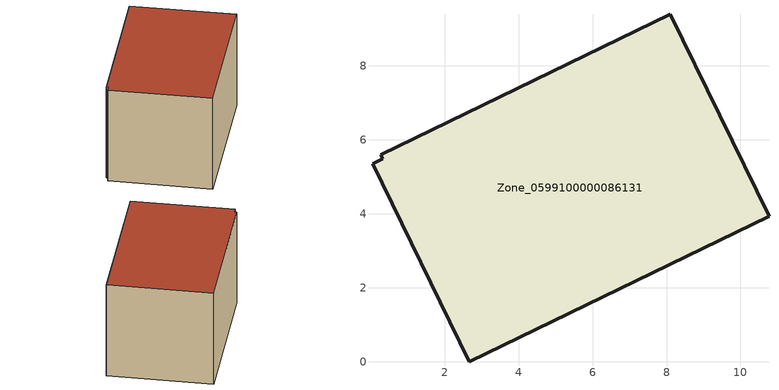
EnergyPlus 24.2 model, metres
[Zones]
Zone_0599100000086131
 floor ground (C_G): 10.77,3.93 2.67,0 0.05,5.36 0.32,5.49 0.27,5.59 8.1,9.39 z0
 wall outside (C_F): 10.77,3.93 8.1,9.39 0.27,5.59 0.32,5.49 0.05,5.36 2.67,0 10.77,3.93 z0:5.99
 roof outside (C_R): 2.67,0 10.77,3.93 8.1,9.39 0.27,5.59 0.32,5.49 0.05,5.36 z5.99
[BUILDING]
Pand.0599100000086131: North Axis=0; Terrain=City; Loads Convergence Tolerance Value=0.04; Temperature Convergence Tolerance Value=0.4; Solar Distribution=FullExterior; Maximum Number of Warmup Days=25; Minimum Number of Warmup Days=1
[Site:Location]
Rotterdam.The.Hague.AP_ZH_NLD Design_Conditions: Latitude=51.96; Longitude=4.45; Time Zone=1; Elevation=-4.5
[SITE:GROUNDTEMPERATURE:BUILDINGSURFACE]
18, 18, 18, 18, 18, 18, 18, 18, 18, 18, 18, 18
[MATERIAL] Thermal Absorptance=0.9; Solar Absorptance=0.7; Visible Absorptance=0.7
Name | Roughness | Thickness | Conductivity | Density | Specific Heat
G.TI.1965-1974 | MediumSmooth | 0.15 | 0.882353 | 540 | 1210
F.TI.1965-1974 | Rough | 0.3 | 0.697674 | 1920 | 840
R.TI.1965-1974 | MediumRough | 0.2 | 0.232558 | 1500 | 1000
[CONSTRUCTION]
C_G: G.TI.1965-1974
C_F: F.TI.1965-1974
C_R: R.TI.1965-1974
[ZONE]
Zone_0599100000086131: Type=1; Multiplier=1; Ceiling Height=Autocalculate; Volume=Autocalculate; Floor Area=autocalculate; Part of Total Floor Area=Yes
[ZONEINFILTRATION:DESIGNFLOWRATE]
Infil_Zone_0599100000086131: Zone or ZoneList or Space or SpaceList=Zone_0599100000086131; Schedule=AlwaysOn; Design Flow Rate Calculation Method=Flow/Area; Flow Rate per Floor Area=0.003; Constant Term Coefficient=1; Temperature Term Coefficient=0; Velocity Term Coefficient=0; Velocity Squared Term Coefficient=0
[HVACTEMPLATE:ZONE:IDEALLOADSAIRSYSTEM]
Zone_0599100000086131: Maximum Heating Supply Air Temperature=50; Minimum Cooling Supply Air Temperature=13; Maximum Heating Supply Air Humidity Ratio=0.0156; Minimum Cooling Supply Air Humidity Ratio=0.0077; Heating Limit=NoLimit; Cooling Limit=NoLimit; Dehumidification Control Type=ConstantSensibleHeatRatio; Cooling Sensible Heat Ratio=0.7; Dehumidification Setpoint=60; Humidification Control Type=None; Humidification Setpoint=30; Outdoor Air Method=None; Outdoor Air Flow Rate per Person=0.00944; Outdoor Air Flow Rate per Zone Floor Area=0; Outdoor Air Flow Rate per Zone=0; Demand Controlled Ventilation Type=None; Outdoor Air Economizer Type=NoEconomizer; Heat Recovery Type=None; Sensible Heat Recovery Effectiveness=0.7; Latent Heat Recovery Effectiveness=0.65
[ZONECONTROL:THERMOSTAT]
ThermostatControl_Zone_0599100000086131: Zone or ZoneList=Zone_0599100000086131; Control Type Schedule=DualSetpointControlType; Control 1=Thermostat_Zone_0599100000086131; Temperature Difference Between Cutout And Setpoint=0
[THERMOSTATSETPOINT:DUALSETPOINT]
Thermostat_Zone_0599100000086131: Heating Setpoint Temperature Schedule=HeatingSetpoint_Zone_0599100000086131; Cooling Setpoint Temperature Schedule=CoolingSetpoint_Zone_0599100000086131
[SCHEDULE:COMPACT]
HeatingSetpoint_Zone_0599100000086131: Through: 12/31, For: AllDays, Until: 24:00, 21
CoolingSetpoint_Zone_0599100000086131: Through: 12/31, For: AllDays, Until: 24:00, 24
DualSetpointControlType: Through: 12/31, For: AllDays, Until: 24:00, 4
AlwaysOn: Through: 12/31, For: AllDays, Until: 24:00, 1
